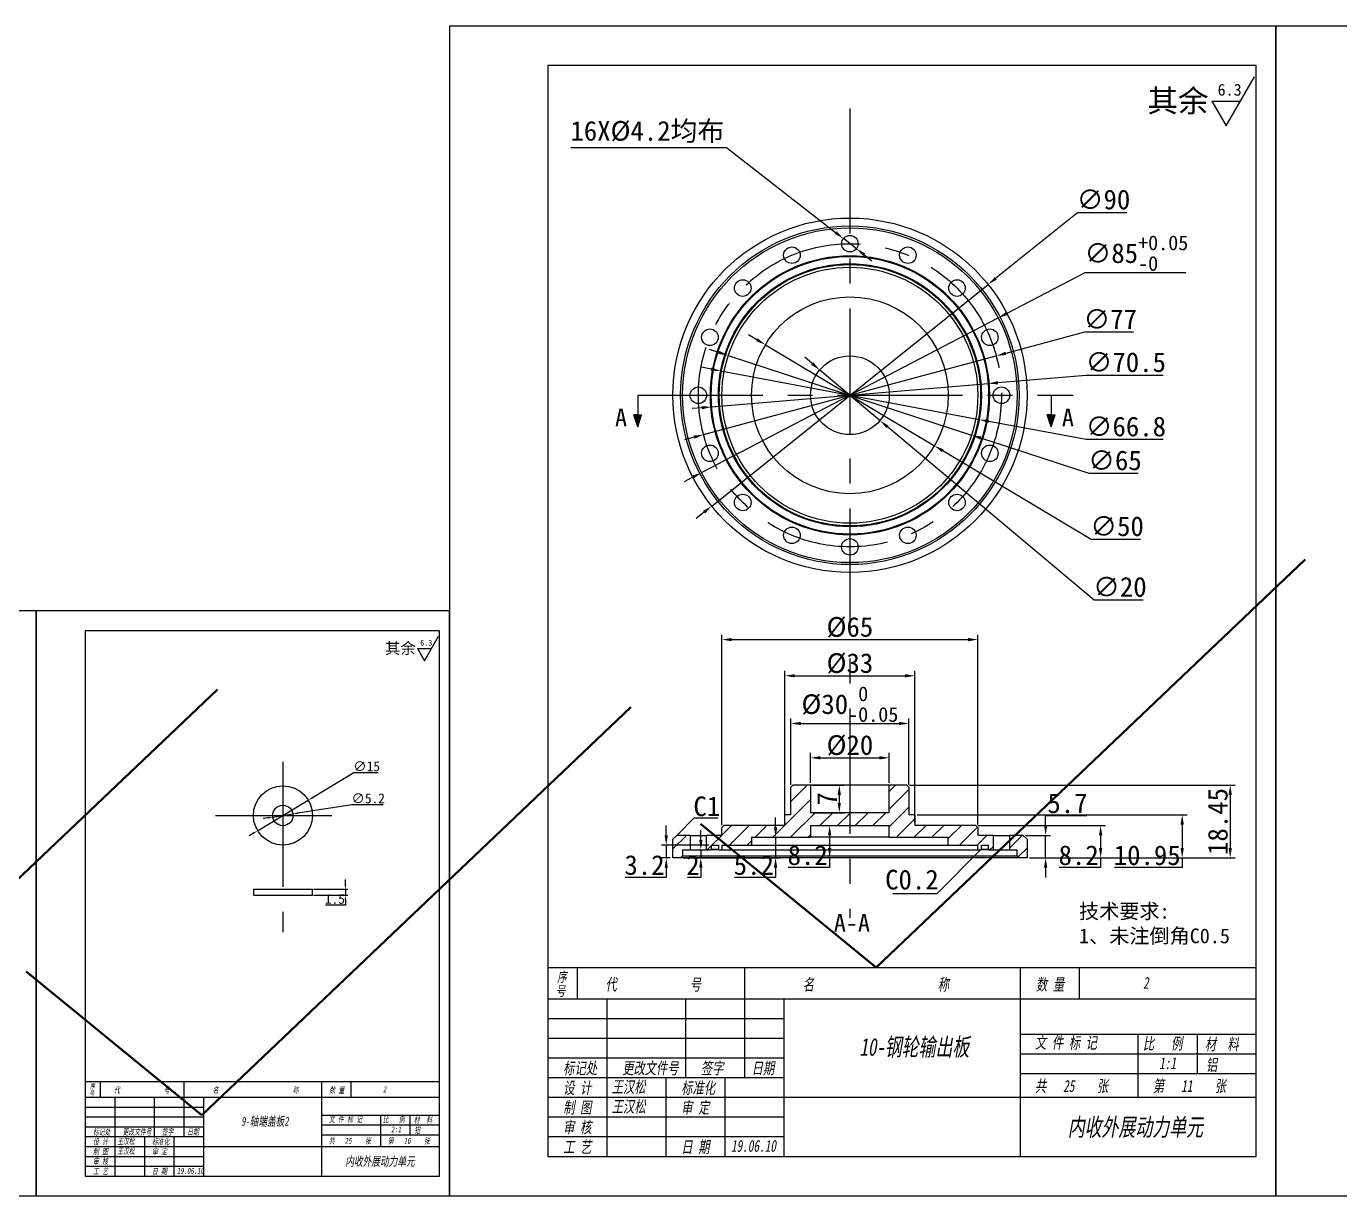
# Model space of a CAD drawing. Header units: millimetres. Extents: x 8840 to 20870, y -7456 to 1741.
# Drawn here: x 12517.4 to 12851.1, y -6249.8 to -5952.8 of the extents above; entities that cross this region are included whole.
import ezdxf

# ---------------------------------------------------------------- set-up
doc = ezdxf.new("R2010")
doc.units = ezdxf.units.MM
doc.linetypes.add('CENTER', pattern=[50.8, 31.75, -6.35, 6.35, -6.35])
doc.layers.get('0').update_dxf_attribs({"lineweight": 25})
for name, color, linetype in [('中心线', 5, 'CENTER'), ('临时线', 6, 'Continuous'), ('剖面线', 3, 'Continuous'), ('尺寸', 4, 'Continuous'), ('尺寸标注', 4, 'Continuous'), ('文字', 7, 'Continuous'), ('细实线', 2, 'Continuous')]:
    doc.layers.add(name, color=color, linetype=linetype)
doc.layers.add('粗实线', color=7, linetype='Continuous', lineweight=25)
doc.styles.get("Standard").update_dxf_attribs({"font": ''})
doc.styles.add('样式 2', font='', dxfattribs={"width": 0.7, "oblique": 10})
doc.styles.get('Standard').set_extended_font_data('SimSun')
doc.styles.get('样式 2').set_extended_font_data('SimSun')
doc.dimstyles.new('ISO-25 1.1', dxfattribs={"dimtxt": 5, "dimasz": 2.5, "dimexe": 1.25, "dimexo": 0.625, "dimtad": 1, "dimtoh": 1, "dimdsep": 46, "dimtxsty": 'Standard', "dimcen": 2.5, "dimclrt": 7, "dimadec": 0, "dimazin": 0, "dimtfac": 1, "dimtmove": 0, "dimatfit": 3, "dimfxl": 1, "dimarcsym": 0})
doc.dimstyles.new('ISO-25 2.1', dxfattribs={"dimscale": 0.5, "dimtxt": 5, "dimasz": 2.5, "dimexe": 1.25, "dimexo": 0.625, "dimtad": 1, "dimtoh": 1, "dimdec": 1, "dimdsep": 46, "dimtxsty": 'Standard', "dimcen": 2.5, "dimclrt": 7, "dimadec": 0, "dimazin": 0, "dimtfac": 1, "dimtdec": 1, "dimtmove": 0, "dimatfit": 3, "dimfxl": 1, "dimarcsym": 0})
pattern_1 = [(45, (12449.6232, -6277.078), (-2.245064, 2.245064), [])]

# ---------------------------------------------------------------- blocks, each defined once
blk = doc.blocks.new('ra')
at = {"layer": '细实线'}
for p, q in [((0, 0), (6, 10.39)), ((-3, 5.2), (0, 0)), ((-3, 5.2), (3, 5.2))]:
    blk.add_line(p, q, dxfattribs=at)
at = {"layer": '文字'}
blk.add_attdef('RA', (-1.78, 6.39), '', height=2.5, dxfattribs=at)
blk = doc.blocks.new('*D644')
at = {"layer": 'Defpoints', "color": 0}
for p in [(12590.11, -6172.01), (12590.11, -6173.51), (12598.5, -6173.51)]:
    blk.add_point(p, dxfattribs=at)
at = {"layer": '尺寸标注', "color": 0, "lineweight": -2}
for p, q in [((12598.5, -6170.76), (12598.5, -6169.51)), ((12590.42, -6172.01), (12599.12, -6172.01)), ((12590.42, -6173.51), (12599.12, -6173.51)), ((12598.5, -6172.01), (12598.5, -6173.51)), ((12598.5, -6176.01), (12593.48, -6176.01)), ((12598.5, -6174.76), (12598.5, -6176.01))]:
    blk.add_line(p, q, dxfattribs=at)
at = {"layer": '尺寸标注', "color": 0}
for points in [[(12598.29, -6170.76), (12598.71, -6170.76), (12598.5, -6172.01)], [(12598.29, -6174.76), (12598.71, -6174.76), (12598.5, -6173.51)]]:
    blk.add_solid(points, dxfattribs=at)
at = {"layer": '尺寸标注', "color": 7, "insert": (12595.83, -6174.45), "char_height": 2.5, "attachment_point": 5}
blk.add_mtext('1.5', dxfattribs=at)
blk = doc.blocks.new('*D645')
at = {"layer": 'Defpoints', "color": 0}
for p in [(12589.04, -6149.4), (12576.18, -6157.12)]:
    blk.add_point(p, dxfattribs=at)
at = {"layer": '尺寸标注', "color": 0, "lineweight": -2}
for p, q in [((12600.63, -6142.44), (12590.11, -6148.75)), ((12606.86, -6142.44), (12600.63, -6142.44)), ((12576.18, -6157.12), (12589.04, -6149.4)), ((12575.11, -6157.76), (12574.04, -6158.4))]:
    blk.add_line(p, q, dxfattribs=at)
at = {"layer": '尺寸标注', "color": 0}
for points in [[(12590.01, -6148.58), (12590.22, -6148.93), (12589.04, -6149.4)], [(12575, -6157.58), (12575.22, -6157.94), (12576.18, -6157.12)]]:
    blk.add_solid(points, dxfattribs=at)
at = {"layer": '尺寸标注', "color": 7, "insert": (12603.9, -6140.78), "char_height": 2.5, "attachment_point": 5}
blk.add_mtext('∅15', dxfattribs=at)
blk = doc.blocks.new('*D646')
at = {"layer": 'Defpoints', "color": 0}
for p in [(12580.04, -6153.65), (12585.18, -6152.86)]:
    blk.add_point(p, dxfattribs=at)
at = {"layer": '尺寸标注', "color": 0, "lineweight": -2}
for p, q in [((12578.8, -6153.84), (12577.57, -6154.03)), ((12580.04, -6153.65), (12585.18, -6152.86)), ((12600.14, -6150.57), (12586.42, -6152.67)), ((12608.13, -6150.57), (12600.14, -6150.57))]:
    blk.add_line(p, q, dxfattribs=at)
at = {"layer": '尺寸标注', "color": 0}
for points in [[(12578.77, -6153.63), (12578.84, -6154.05), (12580.04, -6153.65)], [(12586.38, -6152.47), (12586.45, -6152.88), (12585.18, -6152.86)]]:
    blk.add_solid(points, dxfattribs=at)
at = {"layer": '尺寸标注', "color": 7, "insert": (12604.29, -6148.92), "char_height": 2.5, "attachment_point": 5}
blk.add_mtext('∅5.2', dxfattribs=at)
blk = doc.blocks.new('*D647')
at = {"layer": 'Defpoints', "color": 0}
for p in [(12761.8, -6018.39), (12691.56, -6074.67)]:
    blk.add_point(p, dxfattribs=at)
at = {"layer": '尺寸标注', "color": 0, "lineweight": -2}
for p, q in [((12784.54, -6000.17), (12763.75, -6016.83)), ((12797.07, -6000.17), (12784.54, -6000.17)), ((12691.56, -6074.67), (12761.8, -6018.39)), ((12689.61, -6076.24), (12687.66, -6077.8))]:
    blk.add_line(p, q, dxfattribs=at)
at = {"layer": '尺寸标注', "color": 0}
for points in [[(12763.49, -6016.51), (12764.01, -6017.16), (12761.8, -6018.39)], [(12689.35, -6075.91), (12689.87, -6076.56), (12691.56, -6074.67)]]:
    blk.add_solid(points, dxfattribs=at)
at = {"layer": '尺寸标注', "color": 7, "insert": (12791.12, -5996.85), "char_height": 5, "attachment_point": 5}
blk.add_mtext('∅90', dxfattribs=at)
blk = doc.blocks.new('*D648')
at = {"layer": 'Defpoints', "color": 0}
for p in [(12764.37, -6026.89), (12688.99, -6066.18)]:
    blk.add_point(p, dxfattribs=at)
at = {"layer": '尺寸标注', "color": 0, "lineweight": -2}
for p, q in [((12786.34, -6015.44), (12766.58, -6025.74)), ((12812, -6015.44), (12786.34, -6015.44)), ((12688.99, -6066.18), (12764.37, -6026.89)), ((12686.77, -6067.33), (12684.56, -6068.49))]:
    blk.add_line(p, q, dxfattribs=at)
at = {"layer": '尺寸标注', "color": 0}
for points in [[(12766.39, -6025.37), (12766.78, -6026.1), (12764.37, -6026.89)], [(12686.58, -6066.96), (12686.97, -6067.7), (12688.99, -6066.18)]]:
    blk.add_solid(points, dxfattribs=at)
at = {"layer": '尺寸标注', "color": 7, "insert": (12799.48, -6010.44), "char_height": 5, "attachment_point": 5}
blk.add_mtext('\\A1;∅85{\\H3.750000;\\S+0.05^ -0;}', dxfattribs=at)
blk = doc.blocks.new('*D649')
at = {"layer": 'Defpoints', "color": 0}
for p in [(12763.86, -6036.54), (12689.5, -6056.53)]:
    blk.add_point(p, dxfattribs=at)
at = {"layer": '尺寸标注', "color": 0, "lineweight": -2}
for p, q in [((12786.28, -6030.52), (12766.27, -6035.89)), ((12798.75, -6030.52), (12786.28, -6030.52)), ((12689.5, -6056.53), (12763.86, -6036.54)), ((12687.08, -6057.17), (12684.67, -6057.82))]:
    blk.add_line(p, q, dxfattribs=at)
at = {"layer": '尺寸标注', "color": 0}
for points in [[(12766.17, -6035.49), (12766.38, -6036.3), (12763.86, -6036.54)], [(12686.98, -6056.77), (12687.19, -6057.58), (12689.5, -6056.53)]]:
    blk.add_solid(points, dxfattribs=at)
at = {"layer": '尺寸标注', "color": 7, "insert": (12792.83, -6027.2), "char_height": 5, "attachment_point": 5}
blk.add_mtext('∅77', dxfattribs=at)
blk = doc.blocks.new('*D650')
at = {"layer": 'Defpoints', "color": 0}
for p in [(12761.8, -6043.57), (12691.55, -6049.49)]:
    blk.add_point(p, dxfattribs=at)
at = {"layer": '尺寸标注', "color": 0, "lineweight": -2}
for p, q in [((12691.55, -6049.49), (12761.8, -6043.57)), ((12786.69, -6041.48), (12764.3, -6043.36)), ((12806.24, -6041.48), (12786.69, -6041.48)), ((12689.06, -6049.71), (12686.57, -6049.92))]:
    blk.add_line(p, q, dxfattribs=at)
at = {"layer": '尺寸标注', "color": 0}
for points in [[(12764.26, -6042.95), (12764.33, -6043.78), (12761.8, -6043.57)], [(12689.03, -6049.29), (12689.1, -6050.12), (12691.55, -6049.49)]]:
    blk.add_solid(points, dxfattribs=at)
at = {"layer": '尺寸标注', "color": 7, "insert": (12796.78, -6038.16), "char_height": 5, "attachment_point": 5}
blk.add_mtext('∅70.5', dxfattribs=at)
blk = doc.blocks.new('*D651')
at = {"layer": 'Defpoints', "color": 0}
for p in [(12695.79, -6036.43), (12757.57, -6056.63)]:
    blk.add_point(p, dxfattribs=at)
at = {"layer": '尺寸标注', "color": 0, "lineweight": -2}
for p, q in [((12693.41, -6035.66), (12691.04, -6034.88)), ((12695.79, -6036.43), (12757.57, -6056.63)), ((12787.49, -6066.42), (12759.95, -6057.41)), ((12799.93, -6066.42), (12787.49, -6066.42))]:
    blk.add_line(p, q, dxfattribs=at)
at = {"layer": '尺寸标注', "color": 0}
for points in [[(12693.54, -6035.26), (12693.28, -6036.05), (12695.79, -6036.43)], [(12760.08, -6057.02), (12759.82, -6057.81), (12757.57, -6056.63)]]:
    blk.add_solid(points, dxfattribs=at)
at = {"layer": '尺寸标注', "color": 7, "insert": (12794.03, -6063.1), "char_height": 5, "attachment_point": 5}
blk.add_mtext('∅65', dxfattribs=at)
blk = doc.blocks.new('*D652')
at = {"layer": 'Defpoints', "color": 0}
for p in [(12705.22, -6033.71), (12748.14, -6059.35)]:
    blk.add_point(p, dxfattribs=at)
at = {"layer": '尺寸标注', "color": 0, "lineweight": -2}
for p, q in [((12703.07, -6032.43), (12700.92, -6031.15)), ((12705.22, -6033.71), (12748.14, -6059.35)), ((12787.99, -6083.15), (12750.29, -6060.63)), ((12800.51, -6083.15), (12787.99, -6083.15))]:
    blk.add_line(p, q, dxfattribs=at)
at = {"layer": '尺寸标注', "color": 0}
for points in [[(12703.28, -6032.08), (12702.86, -6032.79), (12705.22, -6033.71)], [(12750.5, -6060.28), (12750.08, -6060.99), (12748.14, -6059.35)]]:
    blk.add_solid(points, dxfattribs=at)
at = {"layer": '尺寸标注', "color": 7, "insert": (12794.56, -6079.83), "char_height": 5, "attachment_point": 5}
blk.add_mtext('∅50', dxfattribs=at)
blk = doc.blocks.new('*D653')
at = {"layer": 'Defpoints', "color": 0}
for p in [(12719.02, -6040.11), (12734.34, -6052.96)]:
    blk.add_point(p, dxfattribs=at)
at = {"layer": '尺寸标注', "color": 0, "lineweight": -2}
for p, q in [((12717.1, -6038.5), (12715.19, -6036.9)), ((12719.02, -6040.11), (12734.34, -6052.96)), ((12788.71, -6098.55), (12736.26, -6054.57)), ((12801.23, -6098.55), (12788.71, -6098.55))]:
    blk.add_line(p, q, dxfattribs=at)
at = {"layer": '尺寸标注', "color": 0}
for points in [[(12717.37, -6038.18), (12716.83, -6038.82), (12719.02, -6040.11)], [(12736.52, -6054.25), (12735.99, -6054.89), (12734.34, -6052.96)]]:
    blk.add_solid(points, dxfattribs=at)
at = {"layer": '尺寸标注', "color": 7, "insert": (12795.28, -6095.24), "char_height": 5, "attachment_point": 5}
blk.add_mtext('∅20', dxfattribs=at)
blk = doc.blocks.new('*D654')
at = {"layer": 'Defpoints', "color": 0}
for p in [(12759.18, -6108.59), (12694.18, -6156.3), (12759.18, -6156.3)]:
    blk.add_point(p, dxfattribs=at)
at = {"layer": '尺寸标注', "color": 0, "lineweight": -2}
for p, q in [((12694.18, -6155.68), (12694.18, -6107.34)), ((12696.68, -6108.59), (12756.68, -6108.59)), ((12759.18, -6155.68), (12759.18, -6107.34))]:
    blk.add_line(p, q, dxfattribs=at)
at = {"layer": '尺寸标注', "color": 0}
for points in [[(12696.68, -6108.17), (12696.68, -6109.01), (12694.18, -6108.59)], [(12756.68, -6108.17), (12756.68, -6109.01), (12759.18, -6108.59)]]:
    blk.add_solid(points, dxfattribs=at)
at = {"layer": '尺寸标注', "color": 7, "insert": (12726.68, -6105.47), "char_height": 5, "attachment_point": 5}
blk.add_mtext('%%c65', dxfattribs=at)
blk = doc.blocks.new('*D655')
at = {"layer": 'Defpoints', "color": 0}
for p in [(12743.18, -6117.78), (12710.18, -6155.8), (12743.18, -6155.8)]:
    blk.add_point(p, dxfattribs=at)
at = {"layer": '尺寸标注', "color": 0, "lineweight": -2}
for p, q in [((12710.18, -6155.18), (12710.18, -6116.53)), ((12743.18, -6155.18), (12743.18, -6116.53)), ((12712.68, -6117.78), (12740.68, -6117.78))]:
    blk.add_line(p, q, dxfattribs=at)
at = {"layer": '尺寸标注', "color": 0}
for points in [[(12712.68, -6117.36), (12712.68, -6118.2), (12710.18, -6117.78)], [(12740.68, -6117.36), (12740.68, -6118.2), (12743.18, -6117.78)]]:
    blk.add_solid(points, dxfattribs=at)
at = {"layer": '尺寸标注', "color": 7, "insert": (12726.68, -6114.66), "char_height": 5, "attachment_point": 5}
blk.add_mtext('%%c33', dxfattribs=at)
blk = doc.blocks.new('*D656')
at = {"layer": 'Defpoints', "color": 0}
for p in [(12741.68, -6129.89), (12711.68, -6146.05), (12741.68, -6146.05)]:
    blk.add_point(p, dxfattribs=at)
at = {"layer": '尺寸标注', "color": 0, "lineweight": -2}
for p, q in [((12711.68, -6145.43), (12711.68, -6128.64)), ((12714.18, -6129.89), (12739.18, -6129.89)), ((12741.68, -6145.43), (12741.68, -6128.64))]:
    blk.add_line(p, q, dxfattribs=at)
at = {"layer": '尺寸标注', "color": 0}
for points in [[(12714.18, -6129.47), (12714.18, -6130.3), (12711.68, -6129.89)], [(12739.18, -6129.47), (12739.18, -6130.3), (12741.68, -6129.89)]]:
    blk.add_solid(points, dxfattribs=at)
at = {"layer": '尺寸标注', "color": 7, "insert": (12726.68, -6124.98), "char_height": 5, "attachment_point": 5}
blk.add_mtext('\\A1;%%c30{\\H3.750000;\\S 0^ -0.05;}', dxfattribs=at)
blk = doc.blocks.new('*D657')
at = {"layer": 'Defpoints', "color": 0}
for p in [(12736.68, -6138.61), (12716.68, -6145.55), (12736.68, -6145.55)]:
    blk.add_point(p, dxfattribs=at)
at = {"layer": '尺寸标注', "color": 0, "lineweight": -2}
for p, q in [((12716.68, -6144.93), (12716.68, -6137.36)), ((12719.18, -6138.61), (12734.18, -6138.61)), ((12736.68, -6144.93), (12736.68, -6137.36))]:
    blk.add_line(p, q, dxfattribs=at)
at = {"layer": '尺寸标注', "color": 0}
for points in [[(12719.18, -6138.19), (12719.18, -6139.03), (12716.68, -6138.61)], [(12734.18, -6138.19), (12734.18, -6139.03), (12736.68, -6138.61)]]:
    blk.add_solid(points, dxfattribs=at)
at = {"layer": '尺寸标注', "color": 7, "insert": (12726.68, -6135.48), "char_height": 5, "attachment_point": 5}
blk.add_mtext('%%c20', dxfattribs=at)
blk = doc.blocks.new('*D658')
at = {"layer": 'Defpoints', "color": 0}
for p in [(12770.68, -6158.3), (12776.41, -6158.3), (12771.68, -6164)]:
    blk.add_point(p, dxfattribs=at)
at = {"layer": '尺寸标注', "color": 0, "lineweight": -2}
for p, q in [((12776.41, -6155.8), (12776.41, -6153.3)), ((12776.41, -6153.3), (12786.87, -6153.3)), ((12771.3, -6158.3), (12777.66, -6158.3)), ((12776.41, -6164), (12776.41, -6158.3)), ((12772.3, -6164), (12777.66, -6164)), ((12776.41, -6166.5), (12776.41, -6169))]:
    blk.add_line(p, q, dxfattribs=at)
at = {"layer": '尺寸标注', "color": 0}
for points in [[(12776, -6155.8), (12776.83, -6155.8), (12776.41, -6158.3)], [(12776, -6166.5), (12776.83, -6166.5), (12776.41, -6164)]]:
    blk.add_solid(points, dxfattribs=at)
at = {"layer": '尺寸标注', "color": 7, "insert": (12781.96, -6150.18), "char_height": 5, "attachment_point": 5}
blk.add_mtext('5.7', dxfattribs=at)
blk = doc.blocks.new('*D659')
at = {"layer": 'Defpoints', "color": 0}
for p in [(12758.68, -6155.8), (12771.68, -6164), (12790.39, -6164)]:
    blk.add_point(p, dxfattribs=at)
at = {"layer": '尺寸标注', "color": 0, "lineweight": -2}
for p, q in [((12759.3, -6155.8), (12791.64, -6155.8)), ((12790.39, -6158.3), (12790.39, -6161.5)), ((12772.3, -6164), (12791.64, -6164)), ((12790.39, -6166.5), (12779.84, -6166.5)), ((12790.39, -6164), (12790.39, -6166.5))]:
    blk.add_line(p, q, dxfattribs=at)
at = {"layer": '尺寸标注', "color": 0}
for points in [[(12789.97, -6158.3), (12790.8, -6158.3), (12790.39, -6155.8)], [(12789.97, -6161.5), (12790.8, -6161.5), (12790.39, -6164)]]:
    blk.add_solid(points, dxfattribs=at)
at = {"layer": '尺寸标注', "color": 7, "insert": (12784.8, -6163.38), "char_height": 5, "attachment_point": 5}
blk.add_mtext('8.2', dxfattribs=at)
blk = doc.blocks.new('*D660')
at = {"layer": 'Defpoints', "color": 0}
for p in [(12743.18, -6153.05), (12771.68, -6164), (12811.11, -6164)]:
    blk.add_point(p, dxfattribs=at)
at = {"layer": '尺寸标注', "color": 0, "lineweight": -2}
for p, q in [((12743.8, -6153.05), (12812.36, -6153.05)), ((12811.11, -6155.55), (12811.11, -6161.5)), ((12772.3, -6164), (12812.36, -6164)), ((12811.11, -6166.5), (12793.95, -6166.5)), ((12811.11, -6164), (12811.11, -6166.5))]:
    blk.add_line(p, q, dxfattribs=at)
at = {"layer": '尺寸标注', "color": 0}
for points in [[(12810.69, -6155.55), (12811.52, -6155.55), (12811.11, -6153.05)], [(12810.69, -6161.5), (12811.52, -6161.5), (12811.11, -6164)]]:
    blk.add_solid(points, dxfattribs=at)
at = {"layer": '尺寸标注', "color": 7, "insert": (12802.22, -6163.38), "char_height": 5, "attachment_point": 5}
blk.add_mtext('10.95', dxfattribs=at)
blk = doc.blocks.new('*D661')
at = {"layer": 'Defpoints', "color": 0}
for p in [(12741.18, -6145.55), (12771.68, -6164), (12823.31, -6164)]:
    blk.add_point(p, dxfattribs=at)
at = {"layer": '尺寸标注', "color": 0, "lineweight": -2}
for p, q in [((12741.8, -6145.55), (12824.56, -6145.55)), ((12823.31, -6148.05), (12823.31, -6161.5)), ((12772.3, -6164), (12824.56, -6164))]:
    blk.add_line(p, q, dxfattribs=at)
at = {"layer": '尺寸标注', "color": 0}
for points in [[(12822.89, -6148.05), (12823.73, -6148.05), (12823.31, -6145.55)], [(12822.89, -6161.5), (12823.73, -6161.5), (12823.31, -6164)]]:
    blk.add_solid(points, dxfattribs=at)
at = {"layer": '尺寸标注', "color": 7, "insert": (12820.18, -6154.78), "char_height": 5, "attachment_point": 5, "rotation": 90}
blk.add_mtext('18.45', dxfattribs=at)
blk = doc.blocks.new('*D662')
at = {"layer": 'Defpoints', "color": 0}
for p in [(12716.68, -6145.55), (12716.68, -6152.55), (12723.98, -6152.55)]:
    blk.add_point(p, dxfattribs=at)
at = {"layer": '尺寸标注', "color": 0, "lineweight": -2}
for p, q in [((12717.3, -6145.55), (12725.23, -6145.55)), ((12723.98, -6148.05), (12723.98, -6150.05)), ((12717.3, -6152.55), (12725.23, -6152.55))]:
    blk.add_line(p, q, dxfattribs=at)
at = {"layer": '尺寸标注', "color": 0}
for points in [[(12723.57, -6148.05), (12724.4, -6148.05), (12723.98, -6145.55)], [(12723.57, -6150.05), (12724.4, -6150.05), (12723.98, -6152.55)]]:
    blk.add_solid(points, dxfattribs=at)
at = {"layer": '尺寸标注', "color": 7, "insert": (12720.86, -6149.05), "char_height": 5, "attachment_point": 5, "rotation": 90}
blk.add_mtext('7', dxfattribs=at)
blk = doc.blocks.new('*D663')
at = {"layer": 'Defpoints', "color": 0}
for p in [(12684.18, -6162), (12683.68, -6164), (12688.8, -6164)]:
    blk.add_point(p, dxfattribs=at)
at = {"layer": '尺寸标注', "color": 0, "lineweight": -2}
for p, q in [((12688.8, -6159.5), (12688.8, -6157)), ((12684.8, -6162), (12690.05, -6162)), ((12688.8, -6162), (12688.8, -6164)), ((12684.3, -6164), (12690.05, -6164)), ((12688.8, -6166.5), (12688.8, -6169)), ((12688.8, -6169), (12685.42, -6169))]:
    blk.add_line(p, q, dxfattribs=at)
at = {"layer": '尺寸标注', "color": 0}
for points in [[(12688.38, -6159.5), (12689.22, -6159.5), (12688.8, -6162)], [(12688.38, -6166.5), (12689.22, -6166.5), (12688.8, -6164)]]:
    blk.add_solid(points, dxfattribs=at)
at = {"layer": '尺寸标注', "color": 7, "insert": (12686.8, -6165.88), "char_height": 5, "attachment_point": 5}
blk.add_mtext('2', dxfattribs=at)
blk = doc.blocks.new('*D664')
at = {"layer": 'Defpoints', "color": 0}
for p in [(12691.43, -6160.8), (12680.02, -6164), (12681.68, -6164)]:
    blk.add_point(p, dxfattribs=at)
at = {"layer": '尺寸标注', "color": 0, "lineweight": -2}
for p, q in [((12680.02, -6158.3), (12680.02, -6155.8)), ((12690.8, -6160.8), (12678.77, -6160.8)), ((12680.02, -6160.8), (12680.02, -6164)), ((12681.05, -6164), (12678.77, -6164)), ((12680.02, -6166.5), (12680.02, -6169)), ((12680.02, -6169), (12669.58, -6169))]:
    blk.add_line(p, q, dxfattribs=at)
at = {"layer": '尺寸标注', "color": 0}
for points in [[(12679.6, -6158.3), (12680.43, -6158.3), (12680.02, -6160.8)], [(12679.6, -6166.5), (12680.43, -6166.5), (12680.02, -6164)]]:
    blk.add_solid(points, dxfattribs=at)
at = {"layer": '尺寸标注', "color": 7, "insert": (12674.49, -6165.88), "char_height": 5, "attachment_point": 5}
blk.add_mtext('3.2', dxfattribs=at)
blk = doc.blocks.new('*D665')
at = {"layer": 'Defpoints', "color": 0}
for p in [(12701.68, -6158.8), (12683.68, -6164), (12707.79, -6164)]:
    blk.add_point(p, dxfattribs=at)
at = {"layer": '尺寸标注', "color": 0, "lineweight": -2}
for p, q in [((12707.79, -6156.3), (12707.79, -6153.8)), ((12702.3, -6158.8), (12709.04, -6158.8)), ((12707.79, -6158.8), (12707.79, -6164)), ((12684.3, -6164), (12709.04, -6164)), ((12707.79, -6166.5), (12707.79, -6169)), ((12707.79, -6169), (12697.36, -6169))]:
    blk.add_line(p, q, dxfattribs=at)
at = {"layer": '尺寸标注', "color": 0}
for points in [[(12707.38, -6156.3), (12708.21, -6156.3), (12707.79, -6158.8)], [(12707.38, -6166.5), (12708.21, -6166.5), (12707.79, -6164)]]:
    blk.add_solid(points, dxfattribs=at)
at = {"layer": '尺寸标注', "color": 7, "insert": (12702.26, -6165.88), "char_height": 5, "attachment_point": 5}
blk.add_mtext('5.2', dxfattribs=at)
blk = doc.blocks.new('*D666')
at = {"layer": 'Defpoints', "color": 0}
for p in [(12716.68, -6155.8), (12721.53, -6164), (12726.68, -6164)]:
    blk.add_point(p, dxfattribs=at)
at = {"layer": '尺寸标注', "color": 0, "lineweight": -2}
for p, q in [((12717.3, -6155.8), (12722.78, -6155.8)), ((12721.53, -6158.3), (12721.53, -6161.5)), ((12721.53, -6166.5), (12710.99, -6166.5)), ((12726.05, -6164), (12720.28, -6164)), ((12721.53, -6164), (12721.53, -6166.5))]:
    blk.add_line(p, q, dxfattribs=at)
at = {"layer": '尺寸标注', "color": 0}
for points in [[(12721.12, -6158.3), (12721.95, -6158.3), (12721.53, -6155.8)], [(12721.12, -6161.5), (12721.95, -6161.5), (12721.53, -6164)]]:
    blk.add_solid(points, dxfattribs=at)
at = {"layer": '尺寸标注', "color": 7, "insert": (12715.95, -6163.38), "char_height": 5, "attachment_point": 5}
blk.add_mtext('8.2', dxfattribs=at)
blk = doc.blocks.new('*D667')
at = {"layer": 'Defpoints', "color": 0}
for p in [(12725.02, -6006.74), (12728.34, -6009.32)]:
    blk.add_point(p, dxfattribs=at)
at = {"layer": '尺寸标注', "color": 0, "lineweight": -2}
for p, q in [((12655.78, -5983.57), (12695.29, -5983.57)), ((12695.29, -5983.57), (12723.05, -6005.21)), ((12728.34, -6009.32), (12725.02, -6006.74)), ((12730.31, -6010.86), (12732.28, -6012.4))]:
    blk.add_line(p, q, dxfattribs=at)
at = {"layer": '尺寸标注', "color": 0}
for points in [[(12723.31, -6004.88), (12722.8, -6005.53), (12725.02, -6006.74)], [(12730.56, -6010.53), (12730.05, -6011.19), (12728.34, -6009.32)]]:
    blk.add_solid(points, dxfattribs=at)
at = {"layer": '尺寸标注', "color": 7, "insert": (12675.22, -5979.66), "char_height": 5, "attachment_point": 5}
blk.add_mtext('16X%%C4.2均布', dxfattribs=at)
blk = doc.blocks.new('*D672')
at = {"layer": 'Defpoints', "color": 0}
for p in [(12693.85, -6040.36), (12759.5, -6052.7)]:
    blk.add_point(p, dxfattribs=at)
at = {"layer": '尺寸标注', "color": 0, "lineweight": -2}
for p, q in [((12691.4, -6039.9), (12688.94, -6039.44)), ((12693.85, -6040.36), (12759.5, -6052.7)), ((12786.7, -6057.81), (12761.96, -6053.16)), ((12806.28, -6057.81), (12786.7, -6057.81))]:
    blk.add_line(p, q, dxfattribs=at)
at = {"layer": '尺寸标注', "color": 0}
for points in [[(12691.47, -6039.49), (12691.32, -6040.31), (12693.85, -6040.36)], [(12762.04, -6052.76), (12761.88, -6053.57), (12759.5, -6052.7)]]:
    blk.add_solid(points, dxfattribs=at)
at = {"layer": '尺寸标注', "color": 7, "insert": (12796.8, -6054.5), "char_height": 5, "attachment_point": 5}
blk.add_mtext('∅66.8', dxfattribs=at)
blk = doc.blocks.new('CHECK_DWG')
at = {"layer": '粗实线', "color": 1, "linetype": 'ByBlock', "lineweight": 50}
blk.add_line((0, 0), (109.02, 103.6), dxfattribs=at)
at = {"layer": '粗实线', "color": 1, "linetype": 'ByBlock', "lineweight": 50, "ltscale": 2}
blk.add_line((-44.59, 36.45), (0, 0), dxfattribs=at)

msp = doc.modelspace()

# ---------------------------------------------------------------- hatches: boundary and pattern name
at = {"layer": '剖面线'}
h = msp.add_hatch(dxfattribs=at)
h.set_pattern_fill('ANSI31', color=256, style=0)
h.set_pattern_definition(pattern_1)
h.paths.add_polyline_path([(12716.679, -6158.801), (12716.679, -6155.801), (12736.679, -6155.801), (12736.679, -6158.801), (12751.679, -6158.801), (12751.679, -6160.801), (12759.179, -6160.801), (12759.179, -6162.001), (12759.879, -6162.001), (12760.079, -6161.801), (12760.079, -6160.801), (12761.929, -6160.801), (12761.929, -6161.801), (12762.129, -6162.001), (12763.079, -6162.001), (12763.079, -6158.301), (12759.179, -6158.301), (12759.179, -6156.301), (12758.679, -6155.801), (12743.179, -6155.801), (12743.179, -6153.051), (12741.679, -6153.051), (12741.679, -6146.051), (12741.179, -6145.551), (12736.679, -6145.551), (12736.679, -6152.551), (12716.679, -6152.551), (12716.679, -6145.551), (12712.179, -6145.551), (12711.679, -6146.051), (12711.679, -6153.051), (12710.179, -6153.051), (12710.179, -6155.801), (12694.679, -6155.801), (12694.179, -6156.301), (12694.179, -6158.301), (12690.279, -6158.301), (12690.279, -6162.001), (12691.229, -6162.001), (12691.429, -6161.801), (12691.429, -6160.801), (12693.279, -6160.801), (12693.279, -6161.801), (12693.479, -6162.001), (12694.179, -6162.001), (12694.179, -6160.801), (12701.679, -6160.801), (12701.679, -6158.801)], flags=0)
h = msp.add_hatch(dxfattribs=at)
h.set_pattern_fill('ANSI31', color=256, style=0)
h.set_pattern_definition(pattern_1)
h.paths.add_polyline_path([(12681.679, -6164.001), (12683.679, -6164.001), (12684.179, -6163.501), (12684.179, -6162.001), (12686.079, -6162.001), (12686.079, -6158.301), (12682.679, -6158.301), (12681.679, -6159.301)], flags=0)
h = msp.add_hatch(dxfattribs=at)
h.set_pattern_fill('ANSI31', color=256, style=0)
h.set_pattern_definition(pattern_1)
h.paths.add_polyline_path([(12769.179, -6162.001), (12769.179, -6163.501), (12769.679, -6164.001), (12771.679, -6164.001), (12771.679, -6159.301), (12770.679, -6158.301), (12767.279, -6158.301), (12767.279, -6162.001)], flags=0)
at = {"layer": '粗实线'}
h = msp.add_hatch(color=256, dxfattribs=at)
h.paths.add_polyline_path([(12672.769, -6054.534), (12672.769, -6051.534), (12671.769, -6051.534)])
h.paths.add_polyline_path([(12672.769, -6054.534), (12673.769, -6051.534), (12672.769, -6051.534)])
h = msp.add_hatch(color=256, dxfattribs=at)
h.paths.add_polyline_path([(12778.833, -6051.534), (12777.833, -6051.534), (12777.833, -6054.534)])
h.paths.add_polyline_path([(12777.833, -6051.534), (12776.833, -6051.534), (12777.833, -6054.534)])

# ---------------------------------------------------------------- linework, layer by layer
for p, q in [((12829.91, -5962.824), (12649.91, -5962.824)), ((12649.91, -5962.824), (12649.91, -6239.824)), ((12829.91, -6239.824), (12829.91, -5962.824)), ((12622.41, -6106.324), (12532.41, -6106.324)), ((12532.41, -6106.324), (12532.41, -6244.824)), ((12622.41, -6244.824), (12622.41, -6106.324)), ((12649.91, -6191.824), (12829.91, -6191.824)), ((12657.41, -6191.824), (12657.41, -6199.824)), ((12699.91, -6191.824), (12699.91, -6199.824)), ((12769.91, -6191.824), (12769.91, -6239.824)), ((12784.91, -6191.824), (12784.91, -6199.824)), ((12649.91, -6199.824), (12829.91, -6199.824)), ((12709.91, -6199.824), (12709.91, -6239.824)), ((12769.91, -6208.824), (12829.91, -6208.824)), ((12649.91, -6214.824), (12709.91, -6214.824)), ((12532.41, -6220.824), (12622.41, -6220.824)), ((12536.16, -6220.824), (12536.16, -6224.824)), ((12557.41, -6220.824), (12557.41, -6224.824)), ((12592.41, -6220.824), (12592.41, -6244.824)), ((12599.91, -6220.824), (12599.91, -6224.824)), ((12532.41, -6224.824), (12622.41, -6224.824)), ((12562.41, -6224.824), (12562.41, -6244.824)), ((12709.91, -6224.824), (12829.91, -6224.824)), ((12592.41, -6229.324), (12622.41, -6229.324)), ((12532.41, -6232.324), (12562.41, -6232.324)), ((12562.41, -6237.324), (12622.41, -6237.324)), ((12649.91, -6239.824), (12829.91, -6239.824)), ((12532.41, -6244.824), (12622.41, -6244.824))]:
    msp.add_line(p, q)
for points in [[(12624.91, -6249.824), (12834.91, -6249.824), (12834.91, -5952.824), (12624.91, -5952.824)], [(12834.91, -6249.824), (13044.91, -6249.824), (13044.91, -5952.824), (12834.91, -5952.824)], [(12414.91, -6249.824), (12519.91, -6249.824), (12519.91, -6101.324), (12414.91, -6101.324)], [(12519.91, -6249.824), (12624.91, -6249.824), (12624.91, -6101.324), (12519.91, -6101.324)]]:
    msp.add_lwpolyline(points, close=True)
at = {"layer": '中心线'}
for p, q in [((12726.679, -5973.725), (12726.679, -6179.225)), ((12672.769, -6046.534), (12783.378, -6046.534)), ((12582.61, -6139.591), (12582.61, -6182.872)), ((12565.49, -6153.257), (12595.037, -6153.257))]:
    msp.add_line(p, q, dxfattribs=at)
msp.add_circle((12726.679, -6046.534), 38.5, dxfattribs=at)
at = {"layer": '临时线'}
for p, q in [((12664.91, -6199.824), (12664.91, -6239.824)), ((12684.91, -6199.824), (12684.91, -6219.824)), ((12699.91, -6199.824), (12699.91, -6219.824)), ((12649.91, -6204.824), (12709.91, -6204.824)), ((12649.91, -6209.824), (12709.91, -6209.824)), ((12799.872, -6208.824), (12799.872, -6224.824)), ((12814.872, -6208.824), (12814.872, -6218.824)), ((12769.91, -6213.824), (12829.91, -6213.824)), ((12649.91, -6219.824), (12709.91, -6219.824)), ((12679.91, -6219.824), (12679.91, -6239.824)), ((12694.91, -6219.824), (12694.91, -6239.824)), ((12769.91, -6218.824), (12829.91, -6218.824)), ((12532.41, -6227.324), (12562.41, -6227.324)), ((12539.91, -6224.824), (12539.91, -6244.824)), ((12549.91, -6224.824), (12549.91, -6234.824)), ((12557.41, -6224.824), (12557.41, -6234.824)), ((12649.91, -6224.824), (12709.91, -6224.824)), ((12532.41, -6229.824), (12562.41, -6229.824)), ((12607.391, -6229.324), (12607.391, -6237.324)), ((12614.891, -6229.324), (12614.891, -6234.324)), ((12649.91, -6229.824), (12709.91, -6229.824)), ((12592.41, -6231.824), (12622.41, -6231.824)), ((12532.41, -6234.824), (12562.41, -6234.824)), ((12532.41, -6237.324), (12562.41, -6237.324)), ((12547.41, -6234.824), (12547.41, -6244.824)), ((12554.91, -6234.824), (12554.91, -6244.824)), ((12592.41, -6234.324), (12622.41, -6234.324)), ((12649.91, -6234.824), (12709.91, -6234.824)), ((12532.41, -6239.824), (12562.41, -6239.824)), ((12532.41, -6242.324), (12562.41, -6242.324))]:
    msp.add_line(p, q, dxfattribs=at)
at = {"layer": '尺寸标注'}
for p, q in [((12682.679, -6158.301), (12687.131, -6153.861)), ((12687.131, -6153.861), (12693.118, -6153.861)), ((12759.879, -6162.001), (12748.866, -6173.087)), ((12737.591, -6173.087), (12748.866, -6173.087))]:
    msp.add_line(p, q, dxfattribs=at)
at = {"layer": '粗实线'}
for p, q in [((12672.769, -6046.534), (12672.769, -6054.534)), ((12777.833, -6046.534), (12777.833, -6054.534)), ((12672.769, -6051.534), (12671.769, -6051.534)), ((12672.769, -6054.534), (12671.769, -6051.534)), ((12672.769, -6054.534), (12672.769, -6051.534)), ((12672.769, -6051.534), (12673.769, -6051.534)), ((12672.769, -6054.534), (12673.769, -6051.534)), ((12777.833, -6051.534), (12776.833, -6051.534)), ((12777.833, -6054.534), (12776.833, -6051.534)), ((12777.833, -6054.534), (12777.833, -6051.534)), ((12777.833, -6051.534), (12778.833, -6051.534)), ((12777.833, -6054.534), (12778.833, -6051.534)), ((12712.179, -6145.551), (12711.679, -6146.051)), ((12711.679, -6153.051), (12711.679, -6146.051)), ((12716.679, -6145.551), (12712.179, -6145.551)), ((12716.679, -6145.551), (12716.679, -6152.551)), ((12736.679, -6145.551), (12716.679, -6145.551)), ((12736.679, -6152.551), (12736.679, -6145.551)), ((12741.179, -6145.551), (12736.679, -6145.551)), ((12741.679, -6146.051), (12741.179, -6145.551)), ((12741.679, -6146.051), (12741.679, -6153.051)), ((12710.179, -6155.801), (12710.179, -6153.051)), ((12711.679, -6153.051), (12710.179, -6153.051)), ((12736.679, -6152.551), (12716.679, -6152.551)), ((12743.179, -6153.051), (12741.679, -6153.051)), ((12743.179, -6153.051), (12743.179, -6155.801)), ((12694.679, -6155.801), (12694.179, -6156.301)), ((12694.179, -6158.301), (12694.179, -6156.301)), ((12710.179, -6155.801), (12694.679, -6155.801)), ((12716.679, -6155.801), (12736.679, -6155.801)), ((12716.679, -6155.801), (12716.679, -6158.801)), ((12736.679, -6158.801), (12736.679, -6155.801)), ((12758.679, -6155.801), (12743.179, -6155.801)), ((12759.179, -6156.301), (12758.679, -6155.801)), ((12759.179, -6156.301), (12759.179, -6158.301)), ((12682.679, -6158.301), (12681.679, -6159.301)), ((12681.679, -6164.001), (12681.679, -6159.301)), ((12686.079, -6158.301), (12682.679, -6158.301)), ((12686.079, -6158.301), (12686.079, -6162.001)), ((12686.079, -6158.301), (12690.279, -6158.301)), ((12690.279, -6162.001), (12690.279, -6158.301)), ((12694.179, -6158.301), (12690.279, -6158.301)), ((12701.679, -6158.801), (12701.679, -6160.801)), ((12701.679, -6158.801), (12716.679, -6158.801)), ((12736.679, -6158.801), (12716.679, -6158.801)), ((12736.679, -6158.801), (12751.679, -6158.801)), ((12751.679, -6160.801), (12751.679, -6158.801)), ((12763.079, -6158.301), (12759.179, -6158.301)), ((12763.079, -6158.301), (12763.079, -6162.001)), ((12763.079, -6158.301), (12767.279, -6158.301)), ((12767.279, -6162.001), (12767.279, -6158.301)), ((12770.679, -6158.301), (12767.279, -6158.301)), ((12771.679, -6159.301), (12770.679, -6158.301)), ((12771.679, -6159.301), (12771.679, -6164.001)), ((12683.679, -6164.001), (12684.179, -6163.501)), ((12684.179, -6162.001), (12684.179, -6163.501)), ((12684.179, -6162.001), (12686.079, -6162.001)), ((12684.179, -6163.501), (12769.179, -6163.501)), ((12686.079, -6162.001), (12690.279, -6162.001)), ((12690.279, -6162.001), (12691.229, -6162.001)), ((12691.229, -6162.001), (12691.429, -6161.801)), ((12693.479, -6162.001), (12691.229, -6162.001)), ((12691.429, -6160.801), (12691.429, -6161.801)), ((12691.429, -6160.801), (12693.279, -6160.801)), ((12691.429, -6161.801), (12693.279, -6161.801)), ((12693.279, -6160.801), (12693.279, -6161.801)), ((12693.279, -6161.801), (12693.479, -6162.001)), ((12693.479, -6162.001), (12694.179, -6162.001)), ((12694.179, -6160.801), (12694.179, -6162.001)), ((12694.179, -6160.801), (12701.679, -6160.801)), ((12694.179, -6162.001), (12759.179, -6162.001)), ((12701.679, -6160.801), (12751.679, -6160.801)), ((12751.679, -6160.801), (12759.179, -6160.801)), ((12759.179, -6162.001), (12759.179, -6160.801)), ((12759.179, -6162.001), (12759.879, -6162.001)), ((12759.879, -6162.001), (12760.079, -6161.801)), ((12762.129, -6162.001), (12759.879, -6162.001)), ((12760.079, -6161.801), (12760.079, -6160.801)), ((12760.079, -6160.801), (12761.929, -6160.801)), ((12760.079, -6161.801), (12761.929, -6161.801)), ((12761.929, -6161.801), (12761.929, -6160.801)), ((12761.929, -6161.801), (12762.129, -6162.001)), ((12762.129, -6162.001), (12763.079, -6162.001)), ((12763.079, -6162.001), (12767.279, -6162.001)), ((12767.279, -6162.001), (12769.179, -6162.001)), ((12769.179, -6163.501), (12769.179, -6162.001)), ((12769.179, -6163.501), (12769.679, -6164.001)), ((12683.679, -6164.001), (12681.679, -6164.001)), ((12769.679, -6164.001), (12683.679, -6164.001)), ((12771.679, -6164.001), (12769.679, -6164.001)), ((12575.11, -6172.008), (12575.11, -6173.508)), ((12575.11, -6172.008), (12582.61, -6172.008)), ((12575.11, -6173.508), (12582.61, -6173.508)), ((12582.61, -6172.008), (12590.11, -6172.008)), ((12582.61, -6173.508), (12590.11, -6173.508)), ((12590.11, -6173.508), (12590.11, -6172.008))]:
    msp.add_line(p, q, dxfattribs=at)
for centre, radius in [((12726.679, -6046.534), 45), ((12726.679, -6046.534), 45), ((12726.679, -6046.534), 43), ((12726.679, -6046.534), 42.5), ((12726.679, -6008.034), 2.1), ((12711.946, -6010.964), 2.1), ((12741.413, -6010.964), 2.1), ((12726.679, -6046.534), 35.45), ((12726.679, -6046.534), 35.25), ((12726.679, -6046.534), 33.4), ((12726.679, -6046.534), 33.2), ((12726.679, -6046.534), 32.5), ((12726.679, -6046.534), 32.5), ((12699.456, -6019.31), 2.1), ((12753.903, -6019.31), 2.1), ((12726.679, -6046.534), 25), ((12726.679, -6046.534), 25), ((12691.11, -6031.801), 2.1), ((12762.249, -6031.801), 2.1), ((12726.679, -6046.534), 10), ((12688.179, -6046.534), 2.1), ((12765.179, -6046.534), 2.1), ((12691.11, -6061.267), 2.1), ((12762.249, -6061.267), 2.1), ((12699.456, -6073.757), 2.1), ((12753.903, -6073.757), 2.1), ((12711.946, -6082.103), 2.1), ((12741.413, -6082.103), 2.1), ((12726.679, -6085.034), 2.1), ((12582.61, -6153.257), 7.5), ((12582.61, -6153.257), 2.6)]:
    msp.add_circle(centre, radius, dxfattribs=at)
msp.add_point((12726.679, -6008.034), dxfattribs=at)

# ---------------------------------------------------------------- block references
at = {"layer": '尺寸'}
for p, xscale, yscale, zscale in [((12822.242, -5978.116), 1.19999999999709, 1.199999999999818, 1.2), ((12618.576, -6113.97), 0.5999999999985448, 0.599999999999909, 0.6)]:
    msp.add_blockref('ra', p, dxfattribs=dict(at, xscale=xscale, yscale=yscale, zscale=zscale)).add_auto_attribs({'RA': '6.3'})
at = {"layer": '尺寸标注', "lineweight": 100}
for p in [(12733.344, -6191.824), (12457.002, -6224.824), (12562.002, -6229.324)]:
    msp.add_blockref('CHECK_DWG', p, dxfattribs=at)

# ---------------------------------------------------------------- texts
at = {"style": '样式 2', "oblique": 10, "width": 0.7}
for s, height, p in [('序', 2.5, (12652.318, -6195.523)), ('号', 2.5, (12651.972, -6199.077)), ('代             号', 3, (12664.577, -6197.695)), ('名                      称', 3, (12714.708, -6197.695)), ('数 量', 3, (12773.965, -6197.695)), ('2', 3, (12801.18, -6197.266)), ('10-钢轮输出板', 4.5, (12729.112, -6214.289)), ('文 件 标 记', 3, (12773.717, -6212.454)), ('比   例', 3, (12801.141, -6212.672)), ('材  料', 3, (12816.878, -6212.831)), ('标记处', 3, (12653.847, -6218.93)), ('更改文件号', 3, (12668.847, -6218.93)), ('签字', 3, (12688.847, -6218.93)), ('日期', 3, (12701.736, -6218.93)), ('1:1', 3, (12805.249, -6217.672)), ('铝', 3, (12817.155, -6218.115)), ('设 计', 3, (12653.847, -6223.93)), ('王汉松', 3, (12666.18, -6223.672)), ('标准化', 3, (12683.847, -6223.93)), ('共   25    张', 3, (12773.717, -6223.454)), ('第   11    张', 3, (12803.679, -6223.454)), ('号', 1.25, (12533.441, -6224.45)), ('序', 1.25, (12533.614, -6222.673)), ('代             号', 1.5, (12539.744, -6223.76)), ('名                      称', 1.5, (12564.809, -6223.76)), ('数 量', 1.5, (12594.438, -6223.76)), ('2', 1.5, (12608.045, -6223.545)), ('制 图', 3, (12653.847, -6228.93)), ('王汉松', 3, (12666.18, -6228.672)), ('审 定', 3, (12683.847, -6228.93)), ('9-轴端盖板2', 2.25, (12572.011, -6232.057)), ('文 件 标 记', 1.5, (12594.314, -6231.139)), ('比   例', 1.5, (12608.026, -6231.248)), ('材  料', 1.5, (12615.894, -6231.327)), ('审 核', 3, (12653.847, -6233.93)), ('内收外展动力单元', 4.5, (12782.039, -6234.635)), ('标记处', 1.5, (12534.379, -6234.377)), ('更改文件号', 1.5, (12541.879, -6234.377)), ('签字', 1.5, (12551.879, -6234.377)), ('日期', 1.5, (12558.323, -6234.377)), ('2:1', 1.5, (12610.08, -6233.748)), ('铝', 1.5, (12616.033, -6233.969)), ('设 计', 1.5, (12534.379, -6236.877)), ('王汉松', 1.5, (12540.545, -6236.748)), ('标准化', 1.5, (12549.379, -6236.877)), ('共   25    张', 1.5, (12594.314, -6236.639)), ('第   10    张', 1.5, (12609.295, -6236.639)), ('工 艺', 3, (12653.847, -6238.93)), ('日 期', 3, (12683.847, -6238.93)), ('19.06.10', 3, (12696.455, -6238.669)), ('制 图', 1.5, (12534.379, -6239.377)), ('审 核', 1.5, (12534.379, -6241.877)), ('王汉松', 1.5, (12540.545, -6239.248)), ('审 定', 1.5, (12549.379, -6239.377)), ('内收外展动力单元', 2.25, (12598.475, -6242.229)), ('工 艺', 1.5, (12534.379, -6244.377)), ('日 期', 1.5, (12549.379, -6244.377)), ('19.06.10', 1.5, (12555.683, -6244.247))]:
    msp.add_text(s, height=height, dxfattribs=at).set_placement(p)
at = {"layer": '尺寸标注', "char_height": 5, "attachment_point": 1}
for s, insert in [('{\\C7;C1}', (12686.915, -6148.427)), ('{\\C7;C0.2}', (12735.637, -6167.041))]:
    msp.add_mtext_dynamic_manual_height_columns(s, width=14.2971, gutter_width=18.824, heights=[0], dxfattribs=dict(at, insert=insert))
at = {"layer": '文字'}
for height, p in [(5.7, (12802.257, -5974.6)), (2.85, (12608.584, -6112.212))]:
    msp.add_text('其余', height=height, dxfattribs=at).set_placement(p)
at = {"layer": '文字', "ltscale": 0.1, "insert": (12784.904, -6175.7), "char_height": 3.75, "width": 54.13968, "attachment_point": 1}
msp.add_mtext('{\\fSimSun|b0|i0|c134|p2;技术要求:\\P1、未注倒角C0.5}', dxfattribs=at)
at = {"layer": '粗实线', "char_height": 4.5}
for s, insert, attachment_point in [('{\\C7;A}', (12670.056, -6049.93), 3), ('{\\C7;A}', (12780.545, -6049.93), 1), ('{\\C7;A-A}', (12722.602, -6178.285), 1)]:
    msp.add_mtext_dynamic_manual_height_columns(s, width=35.09452, gutter_width=18.824, heights=[0], dxfattribs=dict(at, insert=insert, attachment_point=attachment_point))

# ---------------------------------------------------------------- dimensions: what is measured, and where the dimension line sits
at = {"layer": '尺寸标注'}
dim = msp.add_diameter_dim_2p(p1=(12728.336, -6009.325), p2=(12725.023, -6006.743), text='16X%%C4.2均布', dimstyle='ISO-25 1.1', dxfattribs=at)
dim.commit()
dim.dimension.update_dxf_attribs({"geometry": '*D667', "text_midpoint": (12675.225, -5983.568), "dimtype": 163})
for p1, p2, dimstyle, picture, middle in [((12691.563, -6074.673), (12761.796, -6018.395), 'ISO-25 1.1', '*D647', (12791.117, -6000.168)), ((12689.498, -6056.525), (12763.86, -6036.542), 'ISO-25 1.1', '*D649', (12792.826, -6030.518)), ((12705.216, -6033.715), (12748.143, -6059.353), 'ISO-25 1.1', '*D652', (12794.564, -6083.152)), ((12691.554, -6049.495), (12761.805, -6043.573), 'ISO-25 1.1', '*D650', (12786.687, -6041.475)), ((12695.789, -6036.433), (12757.57, -6056.635), 'ISO-25 1.1', '*D651', (12794.026, -6066.42)), ((12719.017, -6040.108), (12734.342, -6052.96), 'ISO-25 1.1', '*D653', (12795.285, -6098.554)), ((12693.854, -6040.365), (12759.505, -6052.703), 'ISO-25 1.1', '*D672', (12786.702, -6057.815)), ((12576.18, -6157.117), (12589.041, -6149.397), 'ISO-25 2.1', '*D645', (12603.902, -6142.438)), ((12580.04, -6153.65), (12585.18, -6152.864), 'ISO-25 2.1', '*D646', (12600.135, -6150.574))]:
    dim = msp.add_diameter_dim_2p(p1=p1, p2=p2, dimstyle=dimstyle, dxfattribs=at)
    dim.commit()
    dim.dimension.update_dxf_attribs({"geometry": picture, "text_midpoint": middle, "dimtype": 163})
dim = msp.add_diameter_dim_2p(p1=(12688.991, -6066.177), p2=(12764.367, -6026.891), dimstyle='ISO-25 1.1', override={"dimgap": 0.625, "dimtol": 1, "dimlim": 0, "dimtp": 0.05, "dimtm": 1e-09, "dimtfac": 0.75, "dimtolj": 1}, dxfattribs=at)
dim.commit()
dim.dimension.update_dxf_attribs({"geometry": '*D648', "text_midpoint": (12799.481, -6015.438), "dimtype": 163})
for base, p1, p2, override, picture, middle in [((12759.179, -6108.591), (12694.179, -6156.301), (12759.179, -6156.301), {"dimpost": '%%c<>'}, '*D654', (12726.679, -6105.466)), ((12743.179, -6117.781), (12710.179, -6155.801), (12743.179, -6155.801), {"dimpost": '%%c<>'}, '*D655', (12726.679, -6114.656)), ((12741.679, -6129.887), (12711.679, -6146.051), (12741.679, -6146.051), {"dimgap": 0.625, "dimpost": '%%c<>', "dimtol": 1, "dimlim": 0, "dimtm": 0.05, "dimtfac": 0.75, "dimtolj": 1}, '*D656', (12726.679, -6124.981)), ((12736.679, -6138.609), (12716.679, -6145.551), (12736.679, -6145.551), {"dimpost": '%%c<>'}, '*D657', (12726.679, -6135.484))]:
    dim = msp.add_linear_dim(base=base, p1=p1, p2=p2, dimstyle='ISO-25 1.1', override=override, dxfattribs=at)
    dim.commit()
    dim.dimension.update_dxf_attribs({"geometry": picture, "text_midpoint": middle})
for base, p1, p2, dimstyle, picture, middle in [((12723.982, -6152.551), (12716.679, -6145.551), (12716.679, -6152.551), 'ISO-25 1.1', '*D662', (12720.857, -6149.051)), ((12823.309, -6164.001), (12741.179, -6145.551), (12771.679, -6164.001), 'ISO-25 1.1', '*D661', (12820.184, -6154.776)), ((12776.415, -6158.301), (12771.679, -6164.001), (12770.679, -6158.301), 'ISO-25 1.1', '*D658', (12781.957, -6150.176)), ((12707.793, -6164.001), (12701.679, -6158.801), (12683.679, -6164.001), 'ISO-25 1.1', '*D665', (12702.265, -6165.876)), ((12811.105, -6164.001), (12743.179, -6153.051), (12771.679, -6164.001), 'ISO-25 1.1', '*D660', (12802.216, -6163.376)), ((12680.015, -6164.001), (12691.429, -6160.801), (12681.679, -6164.001), 'ISO-25 1.1', '*D664', (12674.487, -6165.876)), ((12688.799, -6164.001), (12684.179, -6162.001), (12683.679, -6164.001), 'ISO-25 1.1', '*D663', (12686.799, -6165.876)), ((12721.534, -6164.001), (12716.679, -6155.801), (12726.679, -6164.001), 'ISO-25 1.1', '*D666', (12715.951, -6163.376)), ((12790.386, -6164.001), (12758.679, -6155.801), (12771.679, -6164.001), 'ISO-25 1.1', '*D659', (12784.802, -6163.376)), ((12598.5, -6173.508), (12590.11, -6172.008), (12590.11, -6173.508), 'ISO-25 2.1', '*D644', (12595.833, -6174.446))]:
    dim = msp.add_linear_dim(base=base, p1=p1, p2=p2, angle=90, dimstyle=dimstyle, dxfattribs=at)
    dim.commit()
    dim.dimension.update_dxf_attribs({"geometry": picture, "text_midpoint": middle})

doc.saveas('drawing.dxf')
